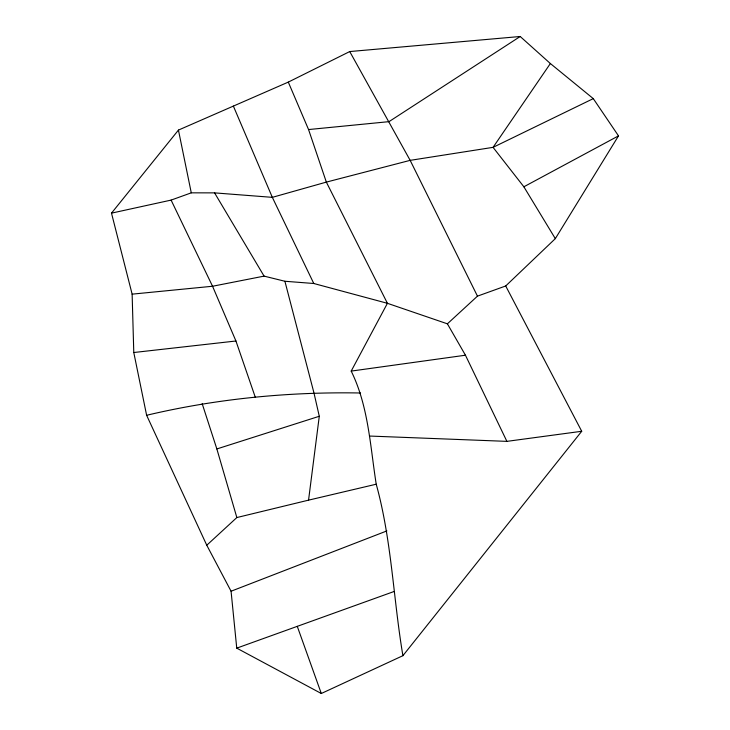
<?xml version="1.0" encoding="UTF-8"?>
<svg xmlns="http://www.w3.org/2000/svg" width="730" height="730" viewBox="0 0 730 730"><rect width="100%" height="100%" fill="white"/><g stroke="black" fill="none" stroke-linecap="round" stroke-linejoin="round"><path stroke-width="1.09" d="M505.708 285.977L581.719 431.275L402.905 655.686L321.3 693.5L236.748 648.14L231.072 591.227L206.772 545.228L236.849 517.552L308.553 500.15L319.284 416.273L313.964 392.923L284.901 281.26L264.087 276.123L212.549 286.251L132.13 294.154L111.498 213.142L178.439 130.086L288.295 82.107L349.734 51.556L520.198 36.5L550.365 63.537L593.28 98.623L618.502 135.871L555.32 238.637L505.708 285.977L477.466 296.143L447.39 323.819L387.42 303.306L313.781 283.495L284.901 281.26M402.905 655.686C393.269 598.609 391.709 540.218 376.224 484.209C370.21 446.194 368.486 406.163 351.194 371.096L387.42 303.306L326.346 182.108L308.562 129.557L288.295 82.107M550.365 63.537L493.06 147.35L410.16 160.354L326.346 182.108L272.336 197.346L214.565 192.875L191.278 192.839L171.103 200.102L111.498 213.142M520.198 36.5L388.98 121.654L308.562 129.557M593.28 98.623L493.06 147.35L523.866 186.789L618.502 135.871M231.072 591.227L386.863 530.92M236.748 648.14L394.109 591.483M236.849 517.552L216.856 448.95L319.284 416.273M308.553 500.15L376.224 484.209M132.13 294.154L133.782 352.517L146.62 415.279C216.573 398.717 288.706 391.681 360.547 392.995M351.194 371.096L465.448 355.218L506.894 441.367L581.719 431.275M133.782 352.517L235.936 341.001L255.281 397.211M369.626 436.047L506.894 441.367M523.866 186.789L555.32 238.637M214.565 192.875L264.087 276.123M447.39 323.819L465.448 355.218M349.734 51.556L410.16 160.354L477.466 296.143M313.781 283.495L272.336 197.346L233.372 106.096M171.103 200.102L212.549 286.251L235.936 341.001M146.62 415.279L206.772 545.228M297.274 626.349L321.3 693.5M202.183 403.69L216.856 448.95M178.439 130.086L191.278 192.839"/></g></svg>
